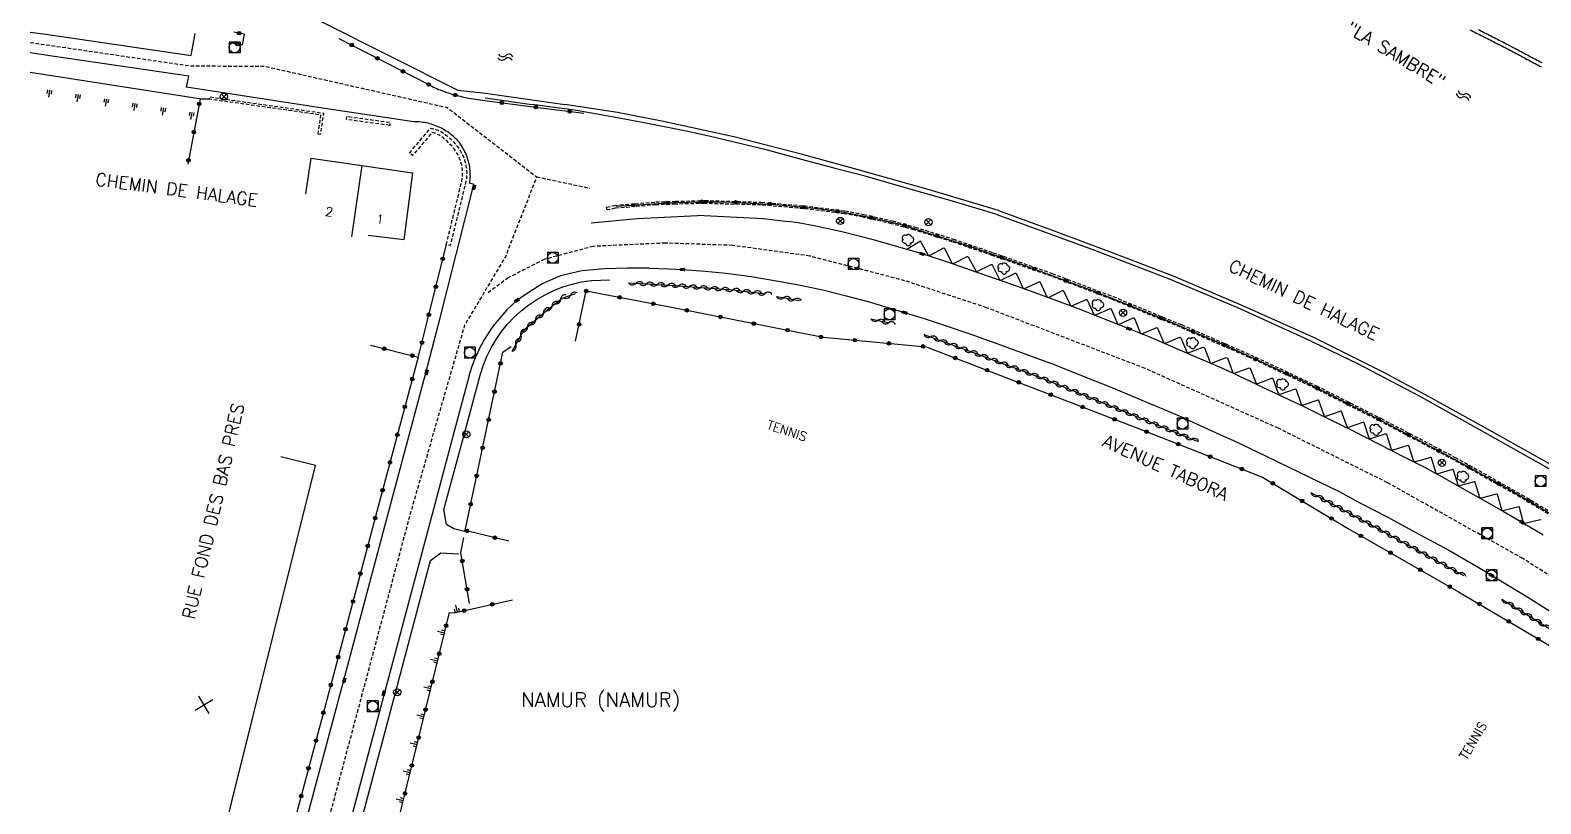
# Model space of a CAD drawing. Header units: millimetres. Extents: x 183999 to 185000, y 128000 to 129001.
# Drawn here: x 184000 to 184209.9, y 128748.5 to 128856.1 of the extents above; entities that cross this region are included whole.
import ezdxf
from ezdxf.enums import TextEntityAlignment as Align

# ---------------------------------------------------------------- set-up
doc = ezdxf.new("R2010")
doc.units = ezdxf.units.MM
doc.linetypes.add('DASHED', pattern=[0.75, 0.5, -0.25])
doc.layers.get('0').update_dxf_attribs({"linetype": 'CONTINUOUS'})
for name, color, linetype in [('W0001', 6, 'DASHED'), ('W0008', 7, 'CONTINUOUS'), ('W0017', 7, 'CONTINUOUS'), ('W0100', 7, 'CONTINUOUS'), ('W0112', 1, 'DASHED'), ('W0211', 2, 'CONTINUOUS'), ('W0300', 7, 'CONTINUOUS'), ('W0310', 3, 'CONTINUOUS'), ('W0322', 7, 'CONTINUOUS'), ('W0400', 7, 'CONTINUOUS'), ('W0420', 7, 'CONTINUOUS'), ('W0469', 7, 'CONTINUOUS'), ('W0500', 5, 'DASHED'), ('W0511', 5, 'CONTINUOUS'), ('W0980', 7, 'CONTINUOUS'), ('W0984', 7, 'CONTINUOUS'), ('W0989', 7, 'CONTINUOUS'), ('W0991', 7, 'CONTINUOUS'), ('W1102', 7, 'CONTINUOUS')]:
    doc.layers.add(name, color=color, linetype=linetype)
doc.styles.get("Standard").update_dxf_attribs({"font": 'romans.shx', "width": 0.85})

# ---------------------------------------------------------------- blocks, each defined once
blk = doc.blocks.new('t500o')
at = {"color": 0, "linetype": 'Continuous'}
for centre, start, end in [((-0.5, 0.625), 216.8699, 323.1301), ((0.5, -0.125), 36.8699, 143.1301), ((0.5, -0.625), 36.8699, 143.1301), ((-0.5, 0.125), 216.8699, 323.1301)]:
    blk.add_arc(centre, 0.625, start, end, dxfattribs=at)
blk = doc.blocks.new('T400')
for p, q in [((-0.15, 0.3), (0.15, 0.3)), ((-0.15, -0.25), (-0.15, 0.3)), ((-0.15, 0.15), (0.15, 0.15)), ((-0.15, 0), (0.15, 0)), ((0.15, 0.3), (0.15, -0.25)), ((-0.15, -0.15), (0.15, -0.15)), ((-0.15, -0.25), (-0.15, -0.3)), ((-0.15, -0.3), (0.15, -0.3)), ((0.15, -0.3), (0.15, -0.25))]:
    blk.add_line(p, q)
blk = doc.blocks.new('T420')
for p, q in [((0.75, 0.75), (-0.75, 0.75)), ((-0.75, 0.75), (-0.75, -0.75)), ((0.75, 0.75), (0.75, -0.75)), ((0.75, -0.75), (-0.75, -0.75))]:
    blk.add_line(p, q)
blk.add_ellipse((0, 0), major_axis=(-0.53, 0.53), ratio=1, start_param=3.926991, end_param=10.210176)
blk = doc.blocks.new('T469')
at = {"color": 0, "linetype": 'Continuous', "flags": 128}
for points in [[(-0.35, 0.35), (0.35, -0.35)], [(-0.35, -0.35), (0.35, 0.35)]]:
    blk.add_lwpolyline(points, dxfattribs=at)
at = {"color": 0, "linetype": 'Continuous'}
blk.add_circle((0, 0), 0.5, dxfattribs=at)
blk = doc.blocks.new('t322o')
at = {"color": 0, "linetype": 'Continuous'}
for radius in [0.25, 0.15]:
    blk.add_circle((0, 0), radius, dxfattribs=at)
blk = doc.blocks.new('t991o')
at = {"color": 0, "linetype": 'Continuous'}
for p, q in [((-1, 1), (1, -1)), ((-1, -1), (1, 1))]:
    blk.add_line(p, q, dxfattribs=at)
blk = doc.blocks.new('t211o')
at = {"color": 0, "linetype": 'Continuous'}
for p, q in [((-0.29, 0.5), (-0.29, 0)), ((0, 1), (0, 0)), ((0.29, 0.5), (0.29, 0))]:
    blk.add_line(p, q, dxfattribs=at)
blk = doc.blocks.new('T300')
for p, q in [((-0.8, 0.51), (-0.86, 0.34)), ((-0.86, 0.34), (-0.86, 0.17)), ((-0.86, 0.17), (-0.74, 0.06)), ((-0.69, 0.63), (-0.8, 0.51)), ((-0.8, -0.06), (-0.74, 0.06)), ((-0.74, 0.06), (-0.69, 0.11)), ((-0.57, 0.69), (-0.69, 0.63)), ((-0.46, 0.69), (-0.57, 0.69)), ((-0.29, 0.63), (-0.46, 0.69)), ((-0.29, 0.63), (-0.17, 0.74)), ((-0.23, 0.57), (-0.29, 0.63)), ((-0.17, 0.74), (-0.06, 0.8)), ((-0.06, 0.8), (0.06, 0.8)), ((0.06, 0.8), (0.23, 0.74)), ((0.23, 0.74), (0.34, 0.63)), ((0.34, 0.63), (0.4, 0.51)), ((0.46, 0.46), (0.34, 0.46)), ((0.4, 0.51), (0.4, 0.46)), ((0.57, 0.4), (0.46, 0.46)), ((0.57, 0.4), (0.69, 0.29)), ((0.69, 0.29), (0.74, 0.17)), ((0.74, 0.06), (0.69, -0.17)), ((0.74, 0.17), (0.74, 0.06)), ((-0.8, -0.17), (-0.8, -0.06)), ((-0.8, -0.23), (-0.8, -0.17)), ((-0.74, -0.34), (-0.8, -0.23)), ((-0.69, -0.4), (-0.74, -0.34)), ((-0.51, -0.46), (-0.69, -0.4)), ((-0.4, -0.46), (-0.51, -0.46)), ((-0.4, -0.46), (-0.34, -0.46)), ((-0.34, -0.46), (-0.34, -0.4)), ((-0.34, -0.51), (-0.34, -0.46)), ((-0.29, -0.63), (-0.34, -0.51)), ((-0.17, -0.74), (-0.29, -0.63)), ((-0.06, -0.8), (-0.17, -0.74)), ((0.06, -0.8), (-0.06, -0.8)), ((0.17, -0.74), (0.06, -0.8)), ((0.23, -0.69), (0.17, -0.74)), ((0.29, -0.46), (0.23, -0.46)), ((0.29, -0.63), (0.23, -0.69)), ((0.46, -0.4), (0.29, -0.46)), ((0.34, -0.51), (0.29, -0.63)), ((0.34, -0.51), (0.34, -0.46)), ((0.57, -0.34), (0.46, -0.4)), ((0.63, -0.29), (0.57, -0.34)), ((0.69, -0.17), (0.63, -0.29))]:
    blk.add_line(p, q)
blk = doc.blocks.new('t310o')
at = {"color": 0, "linetype": 'Continuous'}
for centre, start, end in [((-0.5, 0.38), 216.8699, 323.1304), ((0.5, -0.37), 36.8699, 143.1303)]:
    blk.add_arc(centre, 0.625, start, end, dxfattribs=at)

msp = doc.modelspace()

# ---------------------------------------------------------------- linework, layer by layer
at = {"layer": 'W0001', "flags": 128}
for points in [[(184000, 128854.35), (184016.09, 128852), (184022.22, 128851.1), (184032.6, 128851.04), (184057.95, 128845.31), (184070.39, 128835.66), (184066.04, 128824.56), (184060.37, 128815.03), (184052.86, 128789.01), (184042.35, 128749.62), (184026.55, 128690.29), (184012.73, 128635.76), (184003.39, 128598.39)], [(184070.39, 128835.66), (184077.76, 128834.1)]]:
    msp.add_lwpolyline(points, dxfattribs=at)
at = {"layer": 'W0001'}
msp.add_lwpolyline([(184304.71, 128699.7), (184297.12, 128708.38), (184285.21, 128721.09), (184272.77, 128733.27), (184260.95, 128743.78), (184248.99, 128753.28), (184236.68, 128762.97), (184224.73, 128771.53), (184207.43, 128782.6), (184188.62, 128793.14), (184173.48, 128800.7), (184154.96, 128809.02), (184132.91, 128817.47), (184121.56, 128821.22), (184108.35, 128824.65), (184097.59, 128826.13), (184088.28, 128826.45), (184078.25, 128826), (184071.45, 128824.19), (184066.44, 128821.64), (184063.57, 128819.49)], dxfattribs=at)
at = {"layer": 'W0008'}
for p, q in [((184093.67, 128830.27), (184101.91, 128829.85)), ((184101.91, 128829.85), (184105.29, 128829.45)), ((184160.38, 128802.11), (184156.02, 128803.96))]:
    msp.add_line(p, q, dxfattribs=at)
at = {"layer": 'W0008', "flags": 128}
for points in [[(184000, 128855.79), (184001.83, 128855.53), (184022.39, 128852.55), (184022.94, 128855.59)], [(184061.62, 128834.65), (184061.09, 128834.75), (184061.12, 128835), (184061.15, 128835.26), (184061.16, 128835.51), (184061.17, 128835.76), (184061.16, 128836.01), (184061.15, 128836.26), (184061.14, 128836.51), (184061.11, 128836.75), (184061.08, 128837), (184061.04, 128837.24), (184060.99, 128837.48), (184060.93, 128837.72), (184060.87, 128837.96), (184060.79, 128838.19), (184060.71, 128838.43), (184060.62, 128838.66), (184060.53, 128838.89), (184060.42, 128839.13), (184060.31, 128839.35), (184060.19, 128839.58), (184060.06, 128839.8), (184059.93, 128840.02), (184059.79, 128840.22), (184059.64, 128840.42), (184059.48, 128840.61), (184059.32, 128840.79), (184059.15, 128840.97), (184058.98, 128841.14), (184058.8, 128841.3), (184058.61, 128841.46), (184058.42, 128841.61), (184058.22, 128841.76), (184058.02, 128841.9), (184057.82, 128842.03), (184057.6, 128842.16), (184057.39, 128842.29), (184057.17, 128842.41), (184056.94, 128842.53), (184056.71, 128842.63), (184056.48, 128842.73), (184056.25, 128842.82), (184056.02, 128842.91), (184055.78, 128842.98), (184055.55, 128843.05), (184055.31, 128843.11), (184055.07, 128843.16), (184054.82, 128843.21), (184054.58, 128843.24), (184054.33, 128843.27), (184054.08, 128843.29), (184053.83, 128843.3), (184053.58, 128843.3), (184053.33, 128843.29), (184040, 128845.3), (184021.73, 128848.11), (184022.04, 128849.66), (184003.04, 128852.46), (184000, 128852.9)], [(184061.62, 128834.61), (184056.72, 128815.11), (184054.87, 128808.16), (184049.98, 128789.84), (184043.55, 128765.65), (184036.45, 128739.14), (184030.62, 128717.15), (184022.66, 128687.2), (184017.89, 128669.05), (184014.63, 128655.84), (184010.79, 128640.24), (184008.13, 128629.42), (184003.93, 128612.54), (184002.26, 128605.92)], [(184039.91, 128728.78), (184047.65, 128757.89), (184056.1, 128789.52), (184059.01, 128800.48), (184061.04, 128808.11), (184061.11, 128808.36), (184061.19, 128808.61), (184061.27, 128808.86), (184061.35, 128809.11), (184061.43, 128809.35), (184061.52, 128809.59), (184061.61, 128809.83), (184061.7, 128810.07), (184061.8, 128810.31), (184061.9, 128810.55), (184062, 128810.78), (184062.1, 128811.01), (184062.21, 128811.24), (184062.31, 128811.47), (184062.42, 128811.7), (184062.54, 128811.93), (184062.65, 128812.15), (184062.77, 128812.37), (184062.89, 128812.6), (184063.02, 128812.81), (184063.14, 128813.03), (184063.27, 128813.25), (184063.4, 128813.46), (184063.54, 128813.67), (184063.67, 128813.89), (184063.81, 128814.09), (184063.95, 128814.3), (184064.1, 128814.51), (184064.24, 128814.71), (184064.39, 128814.91), (184064.54, 128815.12), (184064.7, 128815.32), (184064.86, 128815.51), (184064.91, 128815.58)], [(184031.41, 128690.31), (184031.14, 128690.38), (184036.8, 128711.37), (184041.1, 128727.58), (184048.98, 128757.17), (184050.87, 128764.29), (184055.64, 128782.33), (184057.08, 128783.37), (184059.59, 128783.26)]]:
    msp.add_lwpolyline(points, dxfattribs=at)
at = {"layer": 'W0008'}
for points in [[(184063.22, 128846.66), (184063.62, 128846.61), (184069.72, 128845.72)], [(184134.36, 128830.43), (184128.48, 128832.18), (184121.77, 128834.09), (184116.03, 128835.75), (184112.06, 128836.76), (184106.7, 128838.2), (184102.45, 128839.36), (184094.56, 128841.27), (184091.39, 128841.98), (184085.08, 128843.24), (184079.29, 128844.3), (184075.63, 128844.92), (184069.75, 128845.71)], [(184093.67, 128830.27), (184084.4, 128829.81), (184077.96, 128829.24)], [(184170.38, 128806.83), (184166.55, 128808.66), (184164.77, 128809.42), (184161.81, 128810.7), (184158.71, 128812.04), (184155.53, 128813.41), (184152.71, 128814.53), (184149.07, 128815.96), (184145.7, 128817.31), (184142.31, 128818.56), (184139.15, 128819.72), (184135.76, 128820.94), (184131.61, 128822.36), (184128.33, 128823.5), (184125.28, 128824.55), (184123.95, 128824.95), (184120.57, 128825.92), (184117.52, 128826.82), (184112.6, 128828.05), (184109.19, 128828.79), (184106.72, 128829.25), (184105.3, 128829.45)], [(184134.36, 128830.43), (184139.3, 128828.62), (184147.9, 128825.45), (184158.31, 128821.46), (184167.79, 128817.49), (184177.05, 128813.27), (184184.45, 128809.72), (184193.02, 128805.23), (184201.35, 128800.57), (184210.64, 128795.34), (184217.6, 128791.31), (184223.42, 128787.64), (184230.95, 128782.65), (184238.63, 128777.27), (184244.5, 128773.18), (184246.73, 128771.52), (184255.93, 128764.41), (184264.44, 128757.44), (184273.4, 128749.57), (184280.35, 128743.17), (184288.38, 128735.29), (184295.67, 128727.89), (184300.59, 128722.73), (184304.64, 128718.34)], [(184128.07, 128823.73), (184127.11, 128825.68), (184127.05, 128825.7), (184126.95, 128825.73), (184125.01, 128824.73), (184124.94, 128824.71), (184124.83, 128824.73), (184123.72, 128826.74), (184121.83, 128825.58)], [(184086.08, 128822.96), (184082.99, 128822.98), (184079.8, 128822.89), (184076.66, 128822.58), (184073.71, 128821.88), (184071.23, 128820.83), (184069.33, 128819.65), (184068.04, 128818.74), (184067.65, 128818.49), (184066.22, 128817.17), (184064.91, 128815.58)], [(184086.08, 128822.96), (184088.7, 128822.88), (184090.68, 128822.77), (184093.82, 128822.57), (184096.74, 128822.28), (184100.22, 128821.8), (184103.72, 128821.21), (184107.06, 128820.59), (184110.33, 128819.89), (184113.4, 128819.13), (184116.62, 128818.27), (184119.78, 128817.32), (184121.53, 128816.79), (184124.22, 128815.96), (184127.44, 128814.89), (184130.61, 128813.83), (184134.33, 128812.48), (184138.37, 128811), (184142.32, 128809.55), (184146.13, 128808.06), (184150.57, 128806.26), (184156.02, 128803.96)], [(184128.07, 128823.73), (184128.19, 128823.63), (184128.32, 128823.61), (184130.22, 128824.58), (184130.3, 128824.6), (184130.35, 128824.55), (184131.41, 128822.58), (184131.45, 128822.51), (184131.58, 128822.48), (184133.54, 128823.48), (184133.64, 128823.47), (184133.72, 128823.35), (184134.69, 128821.4), (184134.76, 128821.32), (184134.9, 128821.31), (184136.88, 128822.25), (184136.98, 128822.25), (184137.02, 128822.25), (184137.96, 128820.22), (184138.06, 128820.14), (184138.17, 128820.13), (184140.23, 128821.05), (184140.3, 128821.05), (184140.34, 128821.03), (184141.27, 128818.99), (184141.33, 128818.95), (184141.53, 128818.9), (184143.48, 128819.85), (184143.54, 128819.86), (184143.6, 128819.82), (184144.6, 128817.77), (184144.66, 128817.73), (184144.77, 128817.73), (184146.74, 128818.59), (184146.81, 128818.61), (184146.9, 128818.55), (184147.8, 128816.54), (184147.91, 128816.48), (184148.04, 128816.47), (184150.05, 128817.32), (184150.1, 128817.35), (184150.22, 128817.3), (184151.09, 128815.21), (184151.16, 128815.19), (184151.27, 128815.15), (184153.31, 128816.05), (184153.36, 128816.04), (184153.47, 128815.98), (184154.32, 128813.9), (184154.38, 128813.86), (184154.51, 128813.85), (184156.56, 128814.71), (184156.58, 128814.7), (184156.68, 128814.62), (184157.57, 128812.58), (184157.66, 128812.56), (184157.78, 128812.54), (184159.77, 128813.35), (184159.88, 128813.33), (184159.93, 128813.29), (184160.77, 128811.21), (184160.83, 128811.18), (184160.93, 128811.17), (184163, 128811.96), (184163.1, 128811.95), (184163.19, 128811.87), (184164, 128809.86), (184164.05, 128809.79), (184164.17, 128809.74), (184166.23, 128810.54), (184166.34, 128810.52), (184166.38, 128810.48), (184167.16, 128808.4), (184167.23, 128808.37), (184167.38, 128808.35), (184169.4, 128809.1), (184169.48, 128809.08), (184169.59, 128809.01)], [(184209.87, 128787.99), (184207.7, 128787.47), (184207.62, 128787.5), (184207.55, 128787.56), (184206.98, 128789.7), (184206.97, 128789.76), (184206.88, 128789.79), (184204.68, 128789.24), (184204.59, 128789.26), (184204.54, 128789.35), (184203.94, 128791.48), (184203.87, 128791.54), (184203.78, 128791.54), (184201.63, 128790.97), (184201.56, 128790.99), (184201.49, 128791.06), (184200.84, 128793.18), (184200.82, 128793.24), (184200.73, 128793.24), (184198.61, 128792.69), (184198.52, 128792.73), (184198.46, 128792.77), (184197.83, 128794.9), (184197.78, 128794.99), (184197.68, 128794.98), (184195.64, 128794.39), (184195.49, 128794.35), (184195.41, 128794.42), (184194.75, 128796.58), (184194.68, 128796.65), (184194.61, 128796.66), (184192.51, 128796.02), (184192.41, 128796.06), (184192.3, 128796.1), (184191.61, 128798.24), (184191.55, 128798.28), (184191.48, 128798.31), (184189.36, 128797.67), (184189.32, 128797.66), (184189.2, 128797.75), (184188.53, 128799.86), (184188.46, 128799.89), (184188.39, 128799.91), (184186.25, 128799.24), (184186.16, 128799.25), (184186.08, 128799.32), (184185.38, 128801.47), (184185.34, 128801.49), (184185.28, 128801.54), (184183.17, 128800.82), (184183.11, 128800.82), (184183.01, 128800.91), (184182.25, 128803.02), (184182.22, 128803.07), (184182.13, 128803.09), (184180.04, 128802.35), (184179.95, 128802.36), (184179.82, 128802.46), (184179.1, 128804.55), (184179.04, 128804.63), (184178.93, 128804.63), (184176.9, 128803.91), (184176.79, 128803.92), (184176.69, 128804), (184175.97, 128806.04), (184175.91, 128806.1), (184175.82, 128806.13), (184173.69, 128805.4), (184173.6, 128805.42), (184173.5, 128805.5), (184172.76, 128807.6), (184172.69, 128807.64), (184172.65, 128807.67), (184170.57, 128806.89), (184170.44, 128806.88), (184170.37, 128807.01), (184169.59, 128809.01)], [(184170.38, 128806.84), (184173.52, 128805.35), (184176.99, 128803.73), (184180.35, 128802.07), (184183.86, 128800.36), (184187.38, 128798.54), (184191.19, 128796.59), (184193.77, 128795.28), (184196.46, 128793.79), (184201.65, 128790.87), (184204.63, 128789.21), (184207.07, 128787.78), (184207.34, 128787.62), (184207.97, 128787.25)], [(184160.37, 128802.11), (184165.35, 128799.86), (184167.24, 128798.99), (184171.76, 128796.84), (184176.28, 128794.63), (184181.91, 128791.89), (184184.69, 128790.37), (184188.6, 128788.4), (184193.08, 128785.95), (184197.14, 128783.74), (184201.23, 128781.41), (184203.1, 128780.26), (184208.12, 128777.21), (184213.43, 128773.89)], [(184210.26, 128785.84), (184207.97, 128787.25)], [(184209.98, 128787.93), (184209.87, 128787.99)]]:
    msp.add_lwpolyline(points, dxfattribs=at)
at = {"layer": 'W0008', "flags": 128}
msp.add_lwpolyline([(184060.36, 128786.37), (184058.88, 128786.7), (184057.84, 128787.34), (184057.5, 128789.4), (184060.38, 128799.99), (184062.54, 128808.09, -0.307501), (184078, 128821.25), (184080.57, 128821.35)], format="xyb", dxfattribs=at)
at = {"layer": 'W0017', "flags": 128}
msp.add_lwpolyline([(184000, 128863.21), (184020.27, 128860.33), (184020.74, 128859.31), (184020.73, 128859.08), (184022.91, 128858.72), (184022.97, 128858.96), (184027.64, 128858.25), (184028.99, 128859.1), (184038.89, 128857.61), (184039.86, 128857.49), (184040.63, 128857.19), (184059.44, 128847.73), (184063.27, 128847.29), (184063.27, 128847.29)], dxfattribs=at)
at = {"layer": 'W0100', "flags": 128}
for points in [[(184038.32, 128833.29), (184039.03, 128838.24), (184053.13, 128836.2), (184051.94, 128826.89), (184046.98, 128827.53)], [(184017.39, 128726.75), (184022.24, 128725.55), (184039.66, 128795.54), (184034.81, 128796.75)]]:
    msp.add_lwpolyline(points, dxfattribs=at)
at = {"layer": 'W0112', "flags": 128}
for points in [[(184040.01, 128841.6), (184040.41, 128844.26), (184024.9, 128846.47), (184024.94, 128846.78), (184040.76, 128844.52), (184040.31, 128841.55)], [(184049.96, 128842.81), (184043.95, 128843.64), (184044.01, 128844.07), (184050.02, 128843.24)], [(184057.83, 128826.25), (184059.99, 128835.09), (184060.03, 128835.32), (184060.06, 128835.55), (184060.09, 128835.78), (184060.1, 128836), (184060.1, 128836.23), (184060.09, 128836.45), (184060.08, 128836.68), (184060.05, 128836.9), (184060.01, 128837.12), (184059.97, 128837.34), (184059.91, 128837.56), (184059.85, 128837.78), (184059.77, 128838), (184059.68, 128838.22), (184059.59, 128838.43), (184059.49, 128838.64), (184059.38, 128838.84), (184059.26, 128839.04), (184059.14, 128839.24), (184059.01, 128839.42), (184058.88, 128839.61), (184058.74, 128839.78), (184058.59, 128839.96), (184058.43, 128840.13), (184058.27, 128840.29), (184058.11, 128840.46), (184057.94, 128840.61), (184057.76, 128840.77), (184057.58, 128840.92), (184057.39, 128841.07), (184057.2, 128841.21), (184057.01, 128841.35), (184056.82, 128841.46), (184056.62, 128841.57), (184056.42, 128841.66), (184056.21, 128841.74), (184056, 128841.8), (184055.85, 128841.84), (184053.13, 128838.61), (184052.71, 128838.97), (184055.64, 128842.44), (184055.9, 128842.4), (184056.15, 128842.34), (184056.39, 128842.26), (184056.63, 128842.17), (184056.86, 128842.07), (184057.09, 128841.95), (184057.31, 128841.81), (184057.53, 128841.66), (184057.73, 128841.51), (184057.93, 128841.35), (184058.12, 128841.19), (184058.31, 128841.03), (184058.49, 128840.86), (184058.67, 128840.69), (184058.84, 128840.51), (184059, 128840.32), (184059.16, 128840.14), (184059.32, 128839.94), (184059.47, 128839.75), (184059.61, 128839.54), (184059.74, 128839.33), (184059.86, 128839.12), (184059.98, 128838.89), (184060.09, 128838.67), (184060.2, 128838.43), (184060.29, 128838.19), (184060.38, 128837.95), (184060.45, 128837.71), (184060.51, 128837.47), (184060.56, 128837.22), (184060.6, 128836.98), (184060.63, 128836.73), (184060.65, 128836.48), (184060.66, 128836.23), (184060.65, 128835.98), (184060.64, 128835.73), (184060.62, 128835.48), (184060.58, 128835.23), (184060.54, 128834.98), (184058.37, 128826.11)]]:
    msp.add_lwpolyline(points, close=True, dxfattribs=at)
at = {"layer": 'W0112'}
for points in [[(184080.11, 128831.46), (184081.22, 128831.69), (184084.05, 128831.93), (184086.95, 128832.17), (184089.66, 128832.26), (184093.75, 128832.37), (184101.61, 128832.13), (184107.51, 128831.64), (184111.91, 128831.1), (184113.23, 128830.92), (184115.82, 128830.45), (184119.82, 128829.53), (184122.97, 128828.68), (184128.28, 128827), (184133.84, 128825.11), (184142.03, 128822.23), (184150.49, 128819.01), (184160.01, 128815.11), (184169.61, 128810.91), (184178.78, 128806.6), (184187.74, 128802.06), (184198.04, 128796.66), (184207.28, 128791.47), (184214.42, 128787.22)], [(184081.28, 128831.29), (184080.2, 128831.07), (184080.11, 128831.46)], [(184214.21, 128786.88), (184207.08, 128791.12), (184197.85, 128796.31), (184187.56, 128801.71), (184178.61, 128806.24), (184169.45, 128810.55), (184159.86, 128814.74), (184150.34, 128818.64), (184141.89, 128821.85), (184133.71, 128824.73), (184128.15, 128826.62), (184122.86, 128828.29), (184119.72, 128829.14), (184115.74, 128830.06), (184113.17, 128830.52), (184111.86, 128830.7), (184107.47, 128831.24), (184101.59, 128831.74), (184093.75, 128831.97), (184089.67, 128831.86), (184086.97, 128831.77), (184084.08, 128831.53), (184081.28, 128831.29)]]:
    msp.add_lwpolyline(points, dxfattribs=at)
at = {"layer": 'W0211'}
msp.add_line((184063.27, 128847.29), (184074.29, 128845.71), dxfattribs=at)
at = {"layer": 'W0211', "flags": 128}
msp.add_lwpolyline([(184023.8, 128846.45), (184000, 128850.17)], dxfattribs=at)
at = {"layer": 'W0211'}
for points in [[(184134.58, 128831), (184124.79, 128833.9), (184114.74, 128836.74), (184107.33, 128838.75), (184097.79, 128841.25), (184087.77, 128843.41), (184081.6, 128844.59), (184074.3, 128845.71)], [(184134.58, 128831), (184141.8, 128828.34), (184150.24, 128825.21), (184158.94, 128821.85), (184168.47, 128817.77), (184178.53, 128813.27), (184188.06, 128808.5), (184193.78, 128805.44), (184202.98, 128800.35), (184211.08, 128795.82), (184217.25, 128792.17), (184224.01, 128787.98), (184233.54, 128781.61), (184240.27, 128776.94), (184245.3, 128773.3), (184250.57, 128769.36), (184259.51, 128762.27), (184268.14, 128755.05), (184275.88, 128748.1), (184283.04, 128741.39), (184290.48, 128734.1), (184296.39, 128728.03), (184300.8, 128723.35), (184305.83, 128717.89)]]:
    msp.add_lwpolyline(points, dxfattribs=at)
at = {"layer": 'W0310'}
for p, q in [((184103.72, 128819.03), (184106.93, 128818.46)), ((184116.84, 128815.93), (184119.34, 128815.35))]:
    msp.add_line(p, q, dxfattribs=at)
for points in [[(184083.17, 128820.91), (184088.87, 128820.61), (184097.65, 128819.94), (184102.2, 128819.41)], [(184066.99, 128811.41), (184068.62, 128814.34), (184071.5, 128816.91), (184073.94, 128818.8), (184075.79, 128819.43)], [(184124.21, 128813.76), (184129.05, 128812), (184140.42, 128807.77), (184150.7, 128803.57), (184162.17, 128798.91)], [(184177.99, 128791.76), (184188.32, 128786.22), (184199.22, 128780.23)], [(184204.52, 128776.95), (184217.38, 128769), (184227.6, 128762.16), (184232.81, 128758.5), (184233.71, 128757.28), (184234.17, 128755.96), (184234.2, 128754.77), (184233.91, 128753.45), (184233.25, 128752.05)]]:
    msp.add_lwpolyline(points, dxfattribs=at)
at = {"layer": 'W0322', "flags": 128}
for points in [[(184028, 128854.28), (184029.5, 128854.03), (184029.79, 128855.52), (184028.29, 128855.77)], [(184042.91, 128854.89), (184055.4, 128848.49), (184055.62, 128848.37), (184055.83, 128848.25), (184056.06, 128848.14), (184056.28, 128848.03), (184056.5, 128847.93), (184056.73, 128847.83), (184056.96, 128847.74), (184057.19, 128847.65), (184057.43, 128847.57), (184057.66, 128847.48), (184057.89, 128847.41), (184058.12, 128847.33), (184058.36, 128847.25), (184058.59, 128847.18), (184058.83, 128847.11), (184059.06, 128847.05), (184059.3, 128846.98), (184059.54, 128846.92), (184059.77, 128846.86), (184060.01, 128846.8), (184060.25, 128846.75), (184060.49, 128846.69), (184060.73, 128846.64), (184060.97, 128846.6), (184063.2, 128846.26)], [(184024.94, 128846.47), (184023.6, 128846.47), (184021.9, 128837.44)], [(184053.96, 128810.67), (184057.84, 128826.29)], [(184047.27, 128812.25), (184053.9, 128810.61), (184047.99, 128788.44), (184041.96, 128765.74), (184035.03, 128739.67), (184028.86, 128716.3), (184021.07, 128687.17), (184015.97, 128667.61), (184015.14, 128667.63)], [(184066.54, 128785.01), (184060.45, 128786.51), (184065.7, 128811.29), (184066.84, 128812.09)], [(184061.05, 128776.34), (184059.85, 128783.39), (184060.25, 128785.51)], [(184047.8, 128732.45), (184058.26, 128775.1), (184058.9, 128775.05), (184067.01, 128776.85)]]:
    msp.add_lwpolyline(points, dxfattribs=at)
at = {"layer": 'W0322'}
for points in [[(184063.2, 128846.26), (184070.96, 128845.27), (184076.94, 128844.51)], [(184081.43, 128831.58), (184089.52, 128832.1), (184093.52, 128832.2), (184095.52, 128832.2), (184097.54, 128832.15), (184103.52, 128831.83), (184109.47, 128831.26), (184113.36, 128830.7), (184117.34, 128829.92), (184121.24, 128829), (184130.25, 128826.11), (184138.38, 128823.29), (184147.85, 128819.76), (184157.44, 128815.93), (184166.17, 128812.2), (184177.06, 128807.19), (184185.99, 128802.7), (184196.67, 128797.11), (184205.43, 128792.27), (184210.62, 128789.22), (184217.45, 128784.99), (184224.18, 128780.67)], [(184075.8, 128812.82), (184077.28, 128819.8), (184089.11, 128817.54), (184110.21, 128813.35), (184124.52, 128812.04), (184154.61, 128800.45), (184171.27, 128793.91), (184183.06, 128786.82), (184198.49, 128777.98), (184223.03, 128763.49)]]:
    msp.add_lwpolyline(points, dxfattribs=at)
at = {"layer": 'W0511', "flags": 128}
for points in [[(184201.23, 128856.15), (184201.45, 128856.04), (184201.68, 128855.93), (184201.9, 128855.82), (184202.12, 128855.71), (184202.35, 128855.59), (184202.57, 128855.48), (184202.79, 128855.37), (184203.01, 128855.26), (184203.24, 128855.14), (184203.46, 128855.03), (184203.68, 128854.92), (184203.9, 128854.8), (184204.12, 128854.69), (184204.34, 128854.58), (184204.57, 128854.46), (184204.79, 128854.35), (184205.01, 128854.23), (184205.23, 128854.12), (184205.45, 128854), (184205.67, 128853.89), (184205.89, 128853.77), (184206.11, 128853.66), (184206.33, 128853.54), (184206.55, 128853.42), (184206.77, 128853.31), (184206.99, 128853.19), (184207.21, 128853.08), (184207.43, 128852.96), (184207.65, 128852.84), (184207.87, 128852.73), (184208.09, 128852.61), (184208.31, 128852.49), (184208.53, 128852.37), (184208.75, 128852.25), (184208.97, 128852.14), (184209.19, 128852.02), (184209.41, 128851.9), (184209.63, 128851.78), (184209.85, 128851.66), (184210.07, 128851.54)], [(184200.09, 128856.11), (184200.31, 128856), (184200.53, 128855.88), (184200.76, 128855.77), (184200.98, 128855.66), (184201.21, 128855.55), (184201.43, 128855.44), (184201.65, 128855.32), (184201.88, 128855.21), (184202.1, 128855.1), (184202.32, 128854.99), (184202.54, 128854.88), (184202.76, 128854.76), (184202.99, 128854.65), (184203.21, 128854.54), (184203.43, 128854.42), (184203.65, 128854.31), (184203.87, 128854.2), (184204.09, 128854.08), (184204.31, 128853.97), (184204.53, 128853.86), (184204.75, 128853.74), (184204.97, 128853.63), (184205.2, 128853.51), (184205.42, 128853.4), (184205.64, 128853.28), (184205.86, 128853.17), (184206.08, 128853.05), (184206.3, 128852.94), (184206.52, 128852.82), (184206.74, 128852.7), (184206.96, 128852.59), (184207.18, 128852.47), (184207.4, 128852.35), (184207.61, 128852.24), (184207.83, 128852.12), (184208.05, 128852), (184208.27, 128851.89), (184208.49, 128851.77), (184208.71, 128851.65), (184208.93, 128851.53), (184209.15, 128851.41), (184209.37, 128851.3), (184209.58, 128851.18), (184209.8, 128851.06), (184210.02, 128850.94)]]:
    msp.add_lwpolyline(points, dxfattribs=at)
at = {"layer": 'W1102', "flags": 128}
msp.add_lwpolyline([(184046.08, 128837.22), (184044.66, 128827.32)], dxfattribs=at)

# ---------------------------------------------------------------- block references
at = {"layer": 'W0211'}
for p, rotation in [((184002.74, 128847.72), 171.1261334376491), ((184006.69, 128847.1), 171.1261334376491), ((184010.64, 128846.48), 171.1261334376491), ((184014.6, 128845.86), 171.1261334376491), ((184018.55, 128845.25), 171.1261334376491), ((184022.5, 128844.63), 171.1261334376491), ((184059.33, 128775.15), 12.49361198973981), ((184057.57, 128772.27), 76.22593011623488), ((184056.61, 128768.38), 76.22593011623488), ((184055.66, 128764.5), 76.22593011623488), ((184054.71, 128760.61), 76.22593011623488), ((184053.76, 128756.73), 76.22593011623488), ((184052.8, 128752.84), 76.22593011623488), ((184051.85, 128748.96), 76.22593011623488)]:
    msp.add_blockref('t211o', p, dxfattribs=dict(at, rotation=rotation))
at = {"layer": 'W0300'}
for p in [(184122.04, 128826.87), (184135.36, 128822.9), (184148.43, 128817.83), (184161.56, 128812.54), (184174.09, 128806.79), (184187.06, 128800.48), (184199.17, 128793.95)]:
    msp.add_blockref('T300', p, dxfattribs=at)
at = {"layer": 'W0310'}
for p, rotation in [((184084.17, 128820.85), 357.0673395365641), ((184085.67, 128820.78), 357.0673395365641), ((184087.17, 128820.7), 357.0673395365641), ((184088.66, 128820.62), 357.0673395365641), ((184090.16, 128820.51), 355.590694797203), ((184091.65, 128820.4), 355.590694797203), ((184093.15, 128820.28), 355.590694797203), ((184094.65, 128820.17), 355.590694797203), ((184072.52, 128817.7), 37.71682057280479), ((184073.71, 128818.62), 37.71682057280479), ((184075.08, 128819.19), 19.0753388643972), ((184096.14, 128820.05), 355.590694797203), ((184097.64, 128819.94), 355.590694797203), ((184099.13, 128819.77), 353.4165262327198), ((184100.62, 128819.6), 353.4165262327198), ((184102.11, 128819.42), 353.4165262327198), ((184104.71, 128818.85), 349.9706141819368), ((184106.18, 128818.59), 349.9706141819368), ((184070.23, 128815.77), 41.7629580380414), ((184071.35, 128816.77), 41.7629580380414), ((184068.21, 128813.6), 60.79599945335578), ((184069.11, 128814.77), 41.7629580380414), ((184117.82, 128815.7), 346.9029941473361), ((184119.28, 128815.36), 346.9029941473361), ((184067.48, 128812.29), 60.79599945335578), ((184125.15, 128813.42), 340.0320975370627), ((184126.56, 128812.9), 340.0320975370627), ((184127.97, 128812.39), 340.0320975370627), ((184129.38, 128811.88), 339.5880992799911), ((184130.79, 128811.35), 339.5880992799911), ((184132.19, 128810.83), 339.5880992799911), ((184133.6, 128810.31), 339.5880992799911), ((184135, 128809.79), 339.5880992799911), ((184136.41, 128809.26), 339.5880992799911), ((184137.82, 128808.74), 339.5880992799911), ((184139.22, 128808.21), 339.5880992799911), ((184140.62, 128807.69), 337.7788469075497), ((184142.01, 128807.12), 337.7788469075497), ((184143.4, 128806.55), 337.7788469075497), ((184144.79, 128805.98), 337.7788469075497), ((184146.18, 128805.42), 337.7788469075497), ((184147.57, 128804.85), 337.7788469075497), ((184148.96, 128804.28), 337.7788469075497), ((184150.35, 128803.71), 337.7788469075497), ((184151.73, 128803.15), 337.9049888583177), ((184153.12, 128802.59), 337.9049888583177), ((184154.51, 128802.02), 337.9049888583177), ((184155.9, 128801.46), 337.9049888583177), ((184157.29, 128800.89), 337.9049888583177), ((184158.68, 128800.33), 337.9049888583177), ((184160.07, 128799.76), 337.9049888583177), ((184161.46, 128799.2), 337.9049888583177), ((184178.88, 128791.28), 331.7816808195789), ((184180.2, 128790.57), 331.7816808195789), ((184181.52, 128789.87), 331.7816808195789), ((184182.84, 128789.16), 331.7816808195789), ((184184.16, 128788.45), 331.7816808195789), ((184185.48, 128787.74), 331.7816808195789), ((184186.81, 128787.03), 331.7816808195789), ((184188.13, 128786.32), 331.7816808195789), ((184189.44, 128785.6), 331.2336942970298), ((184190.76, 128784.88), 331.2336942970298), ((184192.07, 128784.16), 331.2336942970298), ((184193.39, 128783.43), 331.2336942970298), ((184194.7, 128782.71), 331.2336942970298), ((184196.02, 128781.99), 331.2336942970298), ((184197.33, 128781.27), 331.2336942970298), ((184198.65, 128780.55), 331.2336942970298), ((184205.37, 128776.42), 328.2821531275362), ((184206.65, 128775.63), 328.2821531275362), ((184207.92, 128774.84), 328.2821531275362), ((184209.2, 128774.05), 328.2821531275362), ((184210.48, 128773.27), 328.2821531275362)]:
    msp.add_blockref('t310o', p, dxfattribs=dict(at, rotation=rotation))
at = {"layer": 'W0322'}
for p in [(184028.75, 128854.15), (184029.04, 128855.64)]:
    msp.add_blockref('t322o', p, dxfattribs=at)
for p, rotation in [((184044.69, 128853.98), 332.8412083987387), ((184048.25, 128852.15), 332.8412083987387), ((184051.81, 128850.33), 332.8412083987387), ((184055.37, 128848.5), 332.8412083987387), ((184023.48, 128845.82), 259.3058399746685), ((184059.08, 128847.04), 344.6893125826815), ((184065.55, 128845.96), 352.7096505780981), ((184070.27, 128845.35), 352.7096505780981), ((184074.98, 128844.76), 352.7701780877441), ((184022.74, 128841.89), 259.3058399746685), ((184022, 128837.96), 259.3058399746685), ((184083.8, 128831.73), 3.643005550510689), ((184088.54, 128832.04), 3.643005550510689), ((184093.29, 128832.2), 1.504417697933044), ((184098.04, 128832.12), 356.9529824220445), ((184102.78, 128831.87), 356.9529824220445), ((184107.51, 128831.45), 354.5647650261665), ((184112.22, 128830.86), 351.7895664797929), ((184116.89, 128830), 348.8507045873743), ((184121.52, 128828.91), 342.2452655847767), ((184126.04, 128827.46), 342.2452655847767), ((184130.56, 128826.01), 340.8661870353607), ((184135.05, 128824.45), 340.8661870353607), ((184057.34, 128824.26), 76.06064182277949), ((184139.53, 128822.87), 339.5707058901601), ((184056.37, 128820.38), 76.06064182277949), ((184143.98, 128821.21), 339.5707058901601), ((184077.28, 128819.79), 78.04138597629799), ((184081.93, 128818.91), 349.156494274002), ((184148.42, 128819.54), 338.2162283224154), ((184055.41, 128816.49), 76.06064182277949), ((184086.6, 128818.02), 349.156494274002), ((184091.26, 128817.11), 348.7674559542716), ((184095.92, 128816.19), 348.7674559542716), ((184152.83, 128817.77), 338.2162283224154), ((184157.24, 128816.01), 338.2162283224154), ((184076.29, 128815.15), 78.04138597629799), ((184100.58, 128815.26), 348.7674559542716), ((184105.24, 128814.34), 348.7674559542716), ((184161.61, 128814.15), 336.8671666094679), ((184049.21, 128811.77), 346.111430514777), ((184054.45, 128812.61), 76.06064182277949), ((184109.9, 128813.41), 348.7674559542716), ((184114.62, 128812.95), 354.7769952483788), ((184119.35, 128812.51), 354.7769952483788), ((184124.08, 128812.08), 354.7769952483788), ((184165.98, 128812.28), 336.8671666094679), ((184053.1, 128810.81), 346.111430514777), ((184065.37, 128809.72), 78.02896912210859), ((184128.54, 128810.49), 338.9304801946419), ((184170.3, 128810.3), 335.2977200535448), ((184132.98, 128808.78), 338.9304801946419), ((184174.61, 128808.32), 335.2977200535448), ((184053.09, 128807.54), 255.074384021732), ((184064.54, 128805.81), 78.02896912210859), ((184137.41, 128807.08), 338.9304801946419), ((184178.9, 128806.27), 333.2810277130123), ((184052.06, 128803.68), 255.074384021732), ((184141.84, 128805.37), 338.9304801946419), ((184146.27, 128803.66), 338.9304801946419), ((184183.14, 128804.13), 333.2810277130123), ((184063.71, 128801.89), 78.02896912210859), ((184150.7, 128801.95), 338.9304801946419), ((184187.37, 128801.97), 332.3978945464109), ((184051.03, 128799.81), 255.074384021732), ((184155.14, 128800.24), 338.5701255700093), ((184191.58, 128799.77), 332.3978945464109), ((184062.88, 128797.98), 78.02896912210859), ((184159.56, 128798.51), 338.5701255700093), ((184195.79, 128797.57), 332.3978945464109), ((184050, 128795.95), 255.074384021732), ((184163.98, 128796.77), 338.5701255700093), ((184168.4, 128795.04), 338.5701255700093), ((184199.96, 128795.29), 331.0801249836934), ((184062.05, 128794.07), 78.02896912210859), ((184172.7, 128793.05), 328.9963894400414), ((184204.12, 128793), 331.0801249836934), ((184048.97, 128792.08), 255.074384021732), ((184061.22, 128790.15), 78.02896912210859), ((184176.77, 128790.6), 328.9963894400414), ((184208.23, 128790.63), 329.5455205856892), ((184047.94, 128788.22), 255.1279962206859), ((184180.84, 128788.16), 328.9963894400414), ((184060.71, 128786.44), 166.2105754745538), ((184064.6, 128785.49), 166.2105754745538), ((184184.94, 128785.75), 330.196709528851), ((184046.91, 128784.35), 255.1279962206859), ((184189.06, 128783.39), 330.196709528851), ((184045.88, 128780.49), 255.1279962206859), ((184060.04, 128782.25), 99.68260744300916), ((184193.18, 128781.03), 330.196709528851), ((184060.72, 128778.31), 99.68260744300916), ((184197.3, 128778.67), 330.196709528851), ((184044.86, 128776.62), 255.1279962206859), ((184064.21, 128776.23), 12.49361198973981), ((184201.4, 128776.27), 329.4259100394522), ((184060.31, 128775.36), 12.49361198973981), ((184043.83, 128772.76), 255.1279962206859), ((184057.8, 128773.24), 76.22593011623488), ((184205.49, 128773.85), 329.4259100394522), ((184209.58, 128771.43), 329.4259100394522), ((184042.8, 128768.89), 255.1279962206859), ((184056.85, 128769.35), 76.22593011623488), ((184041.78, 128765.02), 255.112226890169), ((184055.9, 128765.47), 76.22593011623488), ((184054.95, 128761.58), 76.22593011623488), ((184040.75, 128761.16), 255.112226890169), ((184039.72, 128757.29), 255.112226890169), ((184053.99, 128757.7), 76.22593011623488), ((184038.69, 128753.43), 255.112226890169), ((184053.04, 128753.81), 76.22593011623488), ((184037.66, 128749.56), 255.112226890169), ((184052.09, 128749.93), 76.22593011623488)]:
    msp.add_blockref('t322o', p, dxfattribs=dict(at, rotation=rotation))
at = {"layer": 'W0400'}
for p, rotation in [((184061.66, 128834.21), 345.8903515386202), ((184123.95, 128824.95), 253.2080993652343), ((184090.68, 128822.77), 86.79205322265621), ((184067.65, 128818.49), 122.0989227298969), ((184121.53, 128816.79), 72.9554443359374), ((184152.71, 128814.53), 248.4340820312499), ((184055.08, 128808.48), 345.099955900509), ((184207.34, 128787.62), 239.5581359860625), ((184203.1, 128780.26), 58.33932495117183), ((184043.66, 128765.67), 345.1211795893311), ((184049.13, 128763.85), 165.0603480344822)]:
    msp.add_blockref('T400', p, dxfattribs=dict(at, rotation=rotation))
at = {"layer": 'W0420'}
for p in [(184028.41, 128853.66), (184072.62, 128824.4), (184114.42, 128823.55), (184119.42, 128816.55), (184061.09, 128811.22), (184160.13, 128801.34), (184209.9, 128793.34), (184202.47, 128786.07), (184202.5, 128786.1), (184203.1, 128780.26), (184047.59, 128762.04)]:
    msp.add_blockref('T420', p, dxfattribs=at)
at = {"layer": 'W0469'}
for p in [(184026.92, 128846.82), (184112.58, 128829.53), (184124.83, 128829.36), (184151.88, 128816.76), (184060.62, 128799.86), (184196.2, 128795.91), (184051.01, 128763.99)]:
    msp.add_blockref('T469', p, dxfattribs=at)
at = {"layer": 'W0500'}
for p, rotation in [((184066.04, 128852.3), 349.7631974893511), ((184199.2, 128846.95), 329.0964318710562)]:
    msp.add_blockref('t500o', p, dxfattribs=dict(at, rotation=rotation))
at = {"layer": 'W0991', "rotation": 76.02682319675982}
msp.add_blockref('t991o', (184024.16, 128762.24), dxfattribs=at)

# ---------------------------------------------------------------- texts
at = {"layer": 'W0500'}
msp.add_text('"LA SAMBRE"', height=1.75, rotation=329.2987, dxfattribs=at).set_placement((184189.81, 128852.69), align=Align.MIDDLE)
at = {"layer": 'W0980'}
msp.add_text('NAMUR (NAMUR)', height=2, dxfattribs=at).set_placement((184079.27, 128762.83), align=Align.MIDDLE)
at = {"layer": 'W0984'}
for height, rotation, p in [(1.25, 341.6313, (184105.19, 128800.35)), (1.249, 59.6227, (184200.53, 128757.27))]:
    msp.add_text('TENNIS', height=height, rotation=rotation, dxfattribs=at).set_placement(p, align=Align.MIDDLE)
at = {"layer": 'W0989'}
for s, rotation, p in [('CHEMIN DE HALAGE', 352.4768, (184020.35, 128833.88)), ('CHEMIN DE HALAGE', 334.4499, (184177.01, 128818.56)), ('RUE FOND DES BAS PRES', 76.9715, (184025.44, 128789.19)), ('AVENUE TABORA', 335.8018, (184157.79, 128795.23))]:
    msp.add_text(s, height=1.75, rotation=rotation, dxfattribs=at).set_placement(p, align=Align.MIDDLE)
at = {"layer": 'W0991'}
for s, p in [('2', (184041.56, 128830.8)), ('1', (184048.61, 128829.78))]:
    msp.add_text(s, height=1.25, rotation=351.7969, dxfattribs=at).set_placement(p, align=Align.MIDDLE)

doc.saveas('drawing.dxf')
